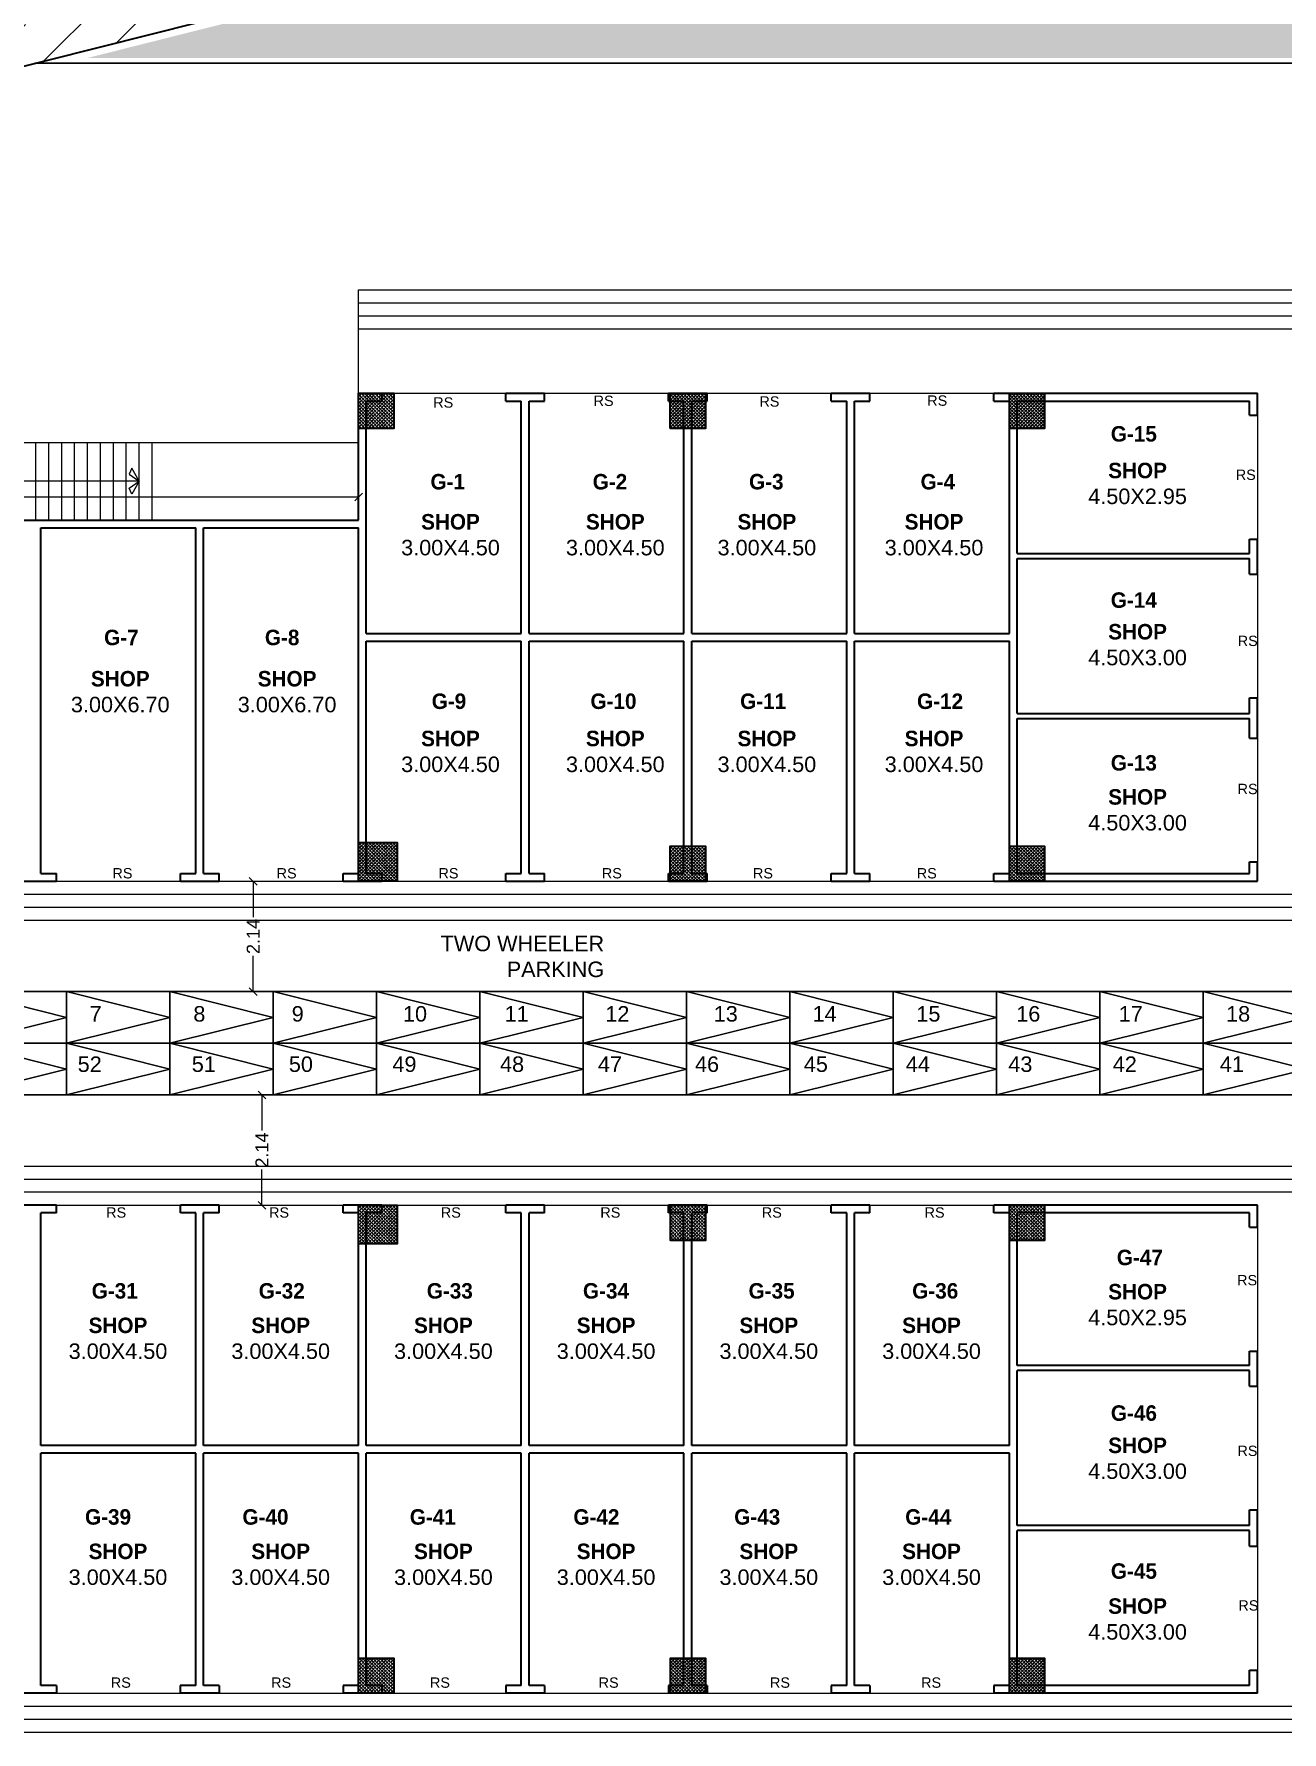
# Model space of a CAD drawing. Header units: feet. Extents: x 1354 to 2117, y 994 to 1430.
# Drawn here: x 1548.82 to 1572.98, y 1353.66 to 1386.54 of the extents above; entities that cross this region are included whole.
import ezdxf

# ---------------------------------------------------------------- set-up
doc = ezdxf.new("R2010")
doc.units = ezdxf.units.FT
for name, color, linetype in [('AHATCH', 8, 'Continuous'), ('Layer2', 240, 'Continuous'), ('TEXT 1 RDH', 3, 'Continuous')]:
    doc.layers.add(name, color=color, linetype=linetype)
for name, color, linetype, lineweight in [('bike', 251, 'Continuous', 15), ('COLUMN (DCPL)', 10, 'Continuous', 30), ('COLUMN HATCH (DCPL)', 42, 'Continuous', 5), ('DIAMENTION', 6, 'Continuous', 13), ('H', 253, 'Continuous', 5), ('stair', 22, 'Continuous', 9), ('tex', 7, 'Continuous', 15), ('wall', 7, 'Continuous', 30), ('WI', 252, 'Continuous', 9), ('WIN', 230, 'Continuous', 9)]:
    doc.layers.add(name, color=color, linetype=linetype, lineweight=lineweight)
doc.styles.add('Arial Narrow', font='arial.ttf')
doc.styles.get("Standard").update_dxf_attribs({"font": 'arial.ttf'})
doc.dimstyles.new('SITE', dxfattribs={"dimtxt": 0.25, "dimasz": 0.15, "dimexe": 0.07, "dimexo": 0.07, "dimgap": 0.05, "dimtad": 0, "dimzin": 0, "dimdsep": 46, "dimtxsty": 'Arial Narrow', "dimblk": 'OBLIQUE', "dimcen": 0.09, "dimclrd": 4, "dimclre": 3, "dimclrt": 6, "dimadec": 0, "dimazin": 0, "dimtfac": 1, "dimtofl": 0, "dimtmove": 2, "dimatfit": 3, "dimfxl": 0.07, "dimfxlon": 1, "dimtolj": 1, "dimtzin": 0, "dimlwd": -1, "dimlwe": -1, "dimarcsym": 0})

# ---------------------------------------------------------------- blocks, each defined once
blk = doc.blocks.new('A$C15D5792A')
at = {"layer": 'AHATCH'}
for points in [[(0.084, -1.528), (1.084, -1.528), (1.084, 0.472), (0.084, 0.472), (0.084, -1.528)], [(0.084, -1.528), (0.584, 0.472), (1.084, -1.528)]]:
    blk.add_lwpolyline(points, dxfattribs=at)
blk = doc.blocks.new('_Oblique')
at = {"layer": 'Layer2', "color": 0, "lineweight": -2}
blk.add_line((-0.5, -0.5), (0.5, 0.5), dxfattribs=at)
blk = doc.blocks.new('*D28')
at = {"layer": 'DEFPOINTS', "color": 0}
for p in [(1552.996, 1370.135), (1553.065, 1370.135), (1552.996, 1367.999)]:
    blk.add_point(p, dxfattribs=at)
at = {"layer": 'DIAMENTION', "color": 3}
for p, q in [((1553.065, 1370.135), (1553.135, 1370.135)), ((1553.065, 1367.999), (1553.135, 1367.999))]:
    blk.add_line(p, q, dxfattribs=at)
at = {"layer": 'DIAMENTION', "color": 4}
for p, q in [((1553.065, 1370.135), (1553.065, 1369.443)), ((1553.065, 1367.999), (1553.065, 1368.69))]:
    blk.add_line(p, q, dxfattribs=at)
at = {"layer": 'DIAMENTION', "color": 4, "xscale": 0.15, "yscale": 0.15, "zscale": 0.15}
for p, rotation in [((1553.065, 1370.135), 90), ((1553.065, 1367.999), 270)]:
    blk.add_blockref('_Oblique', p, dxfattribs=dict(at, rotation=rotation))
at = {"layer": 'DIAMENTION', "color": 6, "insert": (1553.065, 1369.067), "char_height": 0.25, "attachment_point": 5, "rotation": 90, "style": 'Arial Narrow'}
blk.add_mtext('\\A1;2.14', dxfattribs=at)
blk = doc.blocks.new('*D29')
at = {"layer": 'DEFPOINTS', "color": 0}
for p in [(1553.122, 1365.999), (1553.234, 1365.999), (1553.122, 1363.863)]:
    blk.add_point(p, dxfattribs=at)
at = {"layer": 'DIAMENTION', "color": 3}
for p, q in [((1553.192, 1365.999), (1553.304, 1365.999)), ((1553.192, 1363.863), (1553.304, 1363.863))]:
    blk.add_line(p, q, dxfattribs=at)
at = {"layer": 'DIAMENTION', "color": 4}
for p, q in [((1553.234, 1365.999), (1553.234, 1365.307)), ((1553.234, 1363.863), (1553.234, 1364.555))]:
    blk.add_line(p, q, dxfattribs=at)
at = {"layer": 'DIAMENTION', "color": 4, "xscale": 0.15, "yscale": 0.15, "zscale": 0.15}
for p, rotation in [((1553.234, 1365.999), 90), ((1553.234, 1363.863), 270)]:
    blk.add_blockref('_Oblique', p, dxfattribs=dict(at, rotation=rotation))
at = {"layer": 'DIAMENTION', "color": 6, "insert": (1553.234, 1364.931), "char_height": 0.25, "attachment_point": 5, "rotation": 90, "style": 'Arial Narrow'}
blk.add_mtext('\\A1;2.14', dxfattribs=at)
blk = doc.blocks.new('*D10')
at = {"layer": 'DEFPOINTS', "color": 0}
for p in [(1555.106, 1377.575), (1537.706, 1377.13), (1555.106, 1377.13)]:
    blk.add_point(p, dxfattribs=at)
at = {"layer": 'DIAMENTION', "color": 3}
for p, q in [((1537.706, 1377.395), (1537.706, 1377.645)), ((1555.106, 1377.395), (1555.106, 1377.645))]:
    blk.add_line(p, q, dxfattribs=at)
at = {"layer": 'DIAMENTION', "color": 4}
for p, q in [((1537.706, 1377.575), (1545.946, 1377.575)), ((1555.106, 1377.575), (1546.865, 1377.575))]:
    blk.add_line(p, q, dxfattribs=at)
at = {"layer": 'DIAMENTION', "color": 4, "xscale": 0.15, "yscale": 0.15, "zscale": 0.15, "rotation": 180}
blk.add_blockref('_Oblique', (1537.706, 1377.575), dxfattribs=at)
at = {"layer": 'DIAMENTION', "color": 4, "xscale": 0.15, "yscale": 0.15, "zscale": 0.15}
blk.add_blockref('_Oblique', (1555.106, 1377.575), dxfattribs=at)
at = {"layer": 'DIAMENTION', "color": 6, "insert": (1546.406, 1377.575), "char_height": 0.25, "attachment_point": 5, "style": 'Arial Narrow'}
blk.add_mtext('\\A1;17.40', dxfattribs=at)

msp = doc.modelspace()

# ---------------------------------------------------------------- hatches: boundary and pattern name
at = {"layer": 'COLUMN HATCH (DCPL)'}
h = msp.add_hatch(dxfattribs=at)
h.set_pattern_fill('SACNCR', color=256, scale=0.5, angle=450, style=0)
h.set_pattern_definition([(135, (7669.21744, 1047.50438), (-0.03314563037, -0.03314563037), []), (135, (7669.21744, 1047.537524), (-0.03314563037, -0.03314563037), [0, -0.046875])])
h.paths.add_polyline_path([(1555.1056, 1378.9047), (1555.1056, 1379.5847), (1555.7856, 1379.5847), (1555.7856, 1378.9047)], flags=0)
h = msp.add_hatch(dxfattribs=at)
h.set_pattern_fill('SACNCR', color=256, scale=0.5, angle=450, style=0)
h.set_pattern_definition([(135, (7668.95244, 1047.504383), (-0.03314563037, -0.03314563037), []), (135, (7668.95244, 1047.53753), (-0.03314563037, -0.03314563037), [0, -0.046875])])
h.paths.add_polyline_path([(1561.1406, 1378.9047), (1561.1406, 1379.5847), (1561.8206, 1379.5847), (1561.8206, 1378.9047)], flags=0)
h = msp.add_hatch(dxfattribs=at)
h.set_pattern_fill('SACNCR', color=256, scale=0.5, angle=450, style=0)
h.set_pattern_definition([(135, (7669.21744, 1047.504383), (-0.03314563037, -0.03314563037), []), (135, (7669.21744, 1047.53753), (-0.03314563037, -0.03314563037), [0, -0.046875])])
h.paths.add_polyline_path([(1567.7056, 1378.9047), (1567.7056, 1379.5847), (1568.3856, 1379.5847), (1568.3856, 1378.9047)], flags=0)
h = msp.add_hatch(dxfattribs=at)
h.set_pattern_fill('SACNCR', color=256, scale=0.5, angle=450, style=0)
h.set_pattern_definition([(135, (7669.25244, 1048.069383), (-0.03314563037, -0.03314563037), []), (135, (7669.25244, 1048.10253), (-0.03314563037, -0.03314563037), [0, -0.046875])])
h.paths.add_polyline_path([(1555.1056, 1370.1347), (1555.1056, 1370.8847), (1555.8556, 1370.8847), (1555.8556, 1370.1347)], flags=0)
h = msp.add_hatch(dxfattribs=at)
h.set_pattern_fill('SACNCR', color=256, scale=0.5, angle=450, style=0)
h.set_pattern_definition([(135, (7668.95244, 1048.034383), (-0.03314563037, -0.03314563037), []), (135, (7668.95244, 1048.06753), (-0.03314563037, -0.03314563037), [0, -0.046875])])
h.paths.add_polyline_path([(1561.1406, 1370.1347), (1561.1406, 1370.8147), (1561.8206, 1370.8147), (1561.8206, 1370.1347)], flags=0)
h = msp.add_hatch(dxfattribs=at)
h.set_pattern_fill('SACNCR', color=256, scale=0.5, angle=450, style=0)
h.set_pattern_definition([(135, (7669.21744, 1048.034383), (-0.03314563037, -0.03314563037), []), (135, (7669.21744, 1048.06753), (-0.03314563037, -0.03314563037), [0, -0.046875])])
h.paths.add_polyline_path([(1567.7056, 1370.1347), (1567.7056, 1370.8147), (1568.3856, 1370.8147), (1568.3856, 1370.1347)], flags=0)
h = msp.add_hatch(dxfattribs=at)
h.set_pattern_fill('SACNCR', color=256, scale=0.5, angle=450, style=0)
h.set_pattern_definition([(135, (7669.25244, 1047.469374), (-0.03314563037, -0.03314563037), []), (135, (7669.25244, 1047.50252), (-0.03314563037, -0.03314563037), [0, -0.046875])])
h.paths.add_polyline_path([(1555.1056, 1363.113), (1555.1056, 1363.863), (1555.8556, 1363.863), (1555.8556, 1363.113)], flags=0)
h = msp.add_hatch(dxfattribs=at)
h.set_pattern_fill('SACNCR', color=256, scale=0.5, angle=450, style=0)
h.set_pattern_definition([(135, (7668.95314, 1047.504374), (-0.03314563037, -0.03314563037), []), (135, (7668.95314, 1047.53752), (-0.03314563037, -0.03314563037), [0, -0.046875])])
h.paths.add_polyline_path([(1561.1413, 1363.183), (1561.1413, 1363.863), (1561.8213, 1363.863), (1561.8213, 1363.183)], flags=0)
h = msp.add_hatch(dxfattribs=at)
h.set_pattern_fill('SACNCR', color=256, scale=0.5, angle=450, style=0)
h.set_pattern_definition([(135, (7669.21744, 1047.504374), (-0.03314563037, -0.03314563037), []), (135, (7669.21744, 1047.53752), (-0.03314563037, -0.03314563037), [0, -0.046875])])
h.paths.add_polyline_path([(1567.7056, 1363.183), (1567.7056, 1363.863), (1568.3856, 1363.863), (1568.3856, 1363.183)], flags=0)
h = msp.add_hatch(dxfattribs=at)
h.set_pattern_fill('SACNCR', color=256, scale=0.5, angle=450, style=0)
h.set_pattern_definition([(135, (7669.21744, 1048.034374), (-0.03314563037, -0.03314563037), []), (135, (7669.21744, 1048.06752), (-0.03314563037, -0.03314563037), [0, -0.046875])])
h.paths.add_polyline_path([(1555.1056, 1354.413), (1555.1056, 1355.093), (1555.7856, 1355.093), (1555.7856, 1354.413)], flags=0)
h = msp.add_hatch(dxfattribs=at)
h.set_pattern_fill('SACNCR', color=256, scale=0.5, angle=450, style=0)
h.set_pattern_definition([(135, (7668.95314, 1048.034374), (-0.03314563037, -0.03314563037), []), (135, (7668.95314, 1048.06752), (-0.03314563037, -0.03314563037), [0, -0.046875])])
h.paths.add_polyline_path([(1561.1413, 1354.413), (1561.1413, 1355.093), (1561.8213, 1355.093), (1561.8213, 1354.413)], flags=0)
h = msp.add_hatch(dxfattribs=at)
h.set_pattern_fill('SACNCR', color=256, scale=0.5, angle=450, style=0)
h.set_pattern_definition([(135, (7669.21744, 1048.034374), (-0.03314563037, -0.03314563037), []), (135, (7669.21744, 1048.06752), (-0.03314563037, -0.03314563037), [0, -0.046875])])
h.paths.add_polyline_path([(1567.7056, 1354.413), (1567.7056, 1355.093), (1568.3856, 1355.093), (1568.3856, 1354.413)], flags=0)
at = {"layer": 'H', "lineweight": 9}
h = msp.add_hatch(dxfattribs=at)
h.set_pattern_fill('ANSI31', color=256, scale=6)
h.set_pattern_definition([(45, (1288.4017, 13616.8037), (-0.530330086, 0.530330086), [])])
h.paths.add_polyline_path([(1566.8645, 1396.7725), (1538.2639, 1388.9012), (1537.9622, 1383.4213), (1546.0199, 1385.2656), (1567.9656, 1390.7887), (1590.2651, 1396.4304), (1607.8917, 1400.9269), (1606.6819, 1407.9011)])
h.paths.add_polyline_path([(1528.0747, 1386.097), (1527.8633, 1381.1098), (1537.9622, 1383.4213), (1538.2639, 1388.9012)])
h.paths.add_polyline_path([(1511.0985, 1381.4249), (1510.7627, 1377.1958), (1527.8633, 1381.1098), (1528.0747, 1386.097)])
h.paths.add_polyline_path([(1568.3654, 1392.8608), (1568.9361, 1393.5843), (1566.5634, 1391.4816)], flags=16)
h.paths.add_polyline_path([(1542.5303, 1385.094), (1562.7935, 1390.4852), (1561.4961, 1394.92), (1541.2329, 1388.9919)], flags=16)
at = {"layer": 'TEXT 1 RDH'}
h = msp.add_hatch(dxfattribs=at)
h.set_pattern_fill('GRASS', color=256, scale=0.5)
h.set_pattern_definition([(90, (-5750.31977, 18685.98324), (-0.3535533905, 0.3535533905), [0.09375, -0.613356781]), (45, (-5750.31977, 18685.98324), (-0.35355339, 0.35355339), [0.09375, -0.40625]), (135, (-5750.31977, 18685.98324), (-0.35355339, -0.35355339), [0.09375, -0.40625])])
h.paths.add_polyline_path([(1610.3158, 1386.0747), (1607.7716, 1400.7414), (1590.3021, 1396.285), (1568.0023, 1390.6433), (1549.8494, 1386.0747)])
h.paths.add_polyline_path([(1595.0979, 1390.6247), (1595.0979, 1387.4747), (1594.9479, 1387.4747), (1593.7479, 1387.4747), (1593.4479, 1387.4747), (1592.2479, 1387.4747), (1592.0979, 1387.4747), (1592.0979, 1390.6247)], flags=16)
h.paths.add_polyline_path([(1594.9479, 1390.4747), (1594.9479, 1387.7747), (1593.7479, 1387.7747), (1593.7479, 1387.4747), (1593.4479, 1387.4747), (1593.4479, 1387.7747), (1592.2479, 1387.7747), (1592.2479, 1390.4747)], flags=0)
h.paths.add_polyline_path([(1594.3479, 1387.7747), (1594.4716, 1388.0294), (1594.3479, 1388.0019)], flags=0)
h.paths.add_polyline_path([(1593.1881, 1386.6583), (1593.1881, 1387.329), (1592.5405, 1387.329), (1592.5405, 1386.6583)], flags=24)
h.paths.add_polyline_path([(1591.1769, 1390.9492), (1596.661, 1390.9492), (1596.661, 1393.4722), (1591.1769, 1393.4722)], flags=24)

# ---------------------------------------------------------------- linework, layer by layer
at = {"color": 7, "lineweight": 30}
msp.add_line((1546.0199, 1385.2656), (1567.9656, 1390.7887), dxfattribs=at)
at = {"layer": 'COLUMN (DCPL)'}
for points in [[(1555.1056, 1378.9047), (1555.1056, 1379.5847), (1555.7856, 1379.5847), (1555.7856, 1378.9047)], [(1561.1406, 1378.9047), (1561.1406, 1379.5847), (1561.8206, 1379.5847), (1561.8206, 1378.9047)], [(1567.7056, 1378.9047), (1567.7056, 1379.5847), (1568.3856, 1379.5847), (1568.3856, 1378.9047)], [(1555.1056, 1370.1347), (1555.1056, 1370.8847), (1555.8556, 1370.8847), (1555.8556, 1370.1347)], [(1561.1406, 1370.1347), (1561.1406, 1370.8147), (1561.8206, 1370.8147), (1561.8206, 1370.1347)], [(1567.7056, 1370.1347), (1567.7056, 1370.8147), (1568.3856, 1370.8147), (1568.3856, 1370.1347)], [(1555.1056, 1363.113), (1555.1056, 1363.863), (1555.8556, 1363.863), (1555.8556, 1363.113)], [(1561.1413, 1363.183), (1561.1413, 1363.863), (1561.8213, 1363.863), (1561.8213, 1363.183)], [(1567.7056, 1363.183), (1567.7056, 1363.863), (1568.3856, 1363.863), (1568.3856, 1363.183)], [(1555.1056, 1354.413), (1555.1056, 1355.093), (1555.7856, 1355.093), (1555.7856, 1354.413)], [(1561.1413, 1354.413), (1561.1413, 1355.093), (1561.8213, 1355.093), (1561.8213, 1354.413)], [(1567.7056, 1354.413), (1567.7056, 1355.093), (1568.3856, 1355.093), (1568.3856, 1354.413)]]:
    msp.add_lwpolyline(points, close=True, dxfattribs=at)
at = {"layer": 'DIAMENTION', "color": 3, "lineweight": 25, "true_color": 0x1fff1f}
msp.add_line((1548.8375, 1385.9747), (1610.4854, 1385.9747), dxfattribs=at)
at = {"layer": 'stair'}
for p, q in [((1547.3586, 1378.6304), (1555.1056, 1378.6304)), ((1548.8586, 1377.1304), (1548.8586, 1378.6304)), ((1549.1086, 1377.1304), (1549.1086, 1378.6304)), ((1549.3586, 1377.1304), (1549.3586, 1378.6304)), ((1549.6086, 1377.1304), (1549.6086, 1378.6304)), ((1549.8586, 1377.1304), (1549.8586, 1378.6304)), ((1550.1086, 1377.1304), (1550.1086, 1378.6304)), ((1550.3586, 1377.1304), (1550.3586, 1378.6304)), ((1550.6086, 1377.1304), (1550.6086, 1378.6304)), ((1550.8586, 1377.1304), (1550.8586, 1378.6304)), ((1551.1086, 1377.1304), (1551.1086, 1378.6304)), ((1550.8586, 1377.8804), (1547.3586, 1377.8804))]:
    msp.add_line(p, q, dxfattribs=at)
for points in [[(1550.8586, 1377.8804), (1550.716, 1378.1324), (1550.6624, 1378.0157), (1550.8586, 1377.8804)], [(1550.8586, 1377.8804), (1550.716, 1377.6285), (1550.6624, 1377.7451), (1550.8586, 1377.8804)]]:
    msp.add_lwpolyline(points, dxfattribs=at)
at = {"layer": 'wall'}
for p, q in [((1555.1056, 1377.1304), (1555.1056, 1379.5847)), ((1555.1056, 1379.5847), (1555.5556, 1379.5847)), ((1555.2556, 1374.9347), (1555.2556, 1379.4347)), ((1555.2556, 1379.4347), (1555.5556, 1379.4347)), ((1555.5556, 1379.4347), (1555.5556, 1379.5847)), ((1557.9556, 1379.5847), (1558.7056, 1379.5847)), ((1557.9556, 1379.4347), (1557.9556, 1379.5847)), ((1557.9556, 1379.4347), (1558.2556, 1379.4347)), ((1558.2556, 1374.9347), (1558.2556, 1379.4347)), ((1558.4056, 1374.9347), (1558.4056, 1379.4347)), ((1558.4056, 1379.4347), (1558.7056, 1379.4347)), ((1558.7056, 1379.4347), (1558.7056, 1379.5847)), ((1561.1056, 1379.5847), (1561.8556, 1379.5847)), ((1561.1056, 1379.4347), (1561.1056, 1379.5847)), ((1561.1056, 1379.4347), (1561.4056, 1379.4347)), ((1561.4056, 1374.9347), (1561.4056, 1379.4347)), ((1561.5556, 1374.9347), (1561.5556, 1379.4347)), ((1561.5556, 1379.4347), (1561.8556, 1379.4347)), ((1561.8556, 1379.4347), (1561.8556, 1379.5847)), ((1564.2556, 1379.5847), (1565.0056, 1379.5847)), ((1564.2556, 1379.4347), (1564.2556, 1379.5847)), ((1564.2556, 1379.4347), (1564.5556, 1379.4347)), ((1564.5556, 1374.9347), (1564.5556, 1379.4347)), ((1564.7056, 1379.4347), (1565.0056, 1379.4347)), ((1564.7056, 1374.9347), (1564.7056, 1379.4347)), ((1565.0056, 1379.4347), (1565.0056, 1379.5847)), ((1567.4056, 1379.5847), (1572.5056, 1379.5847)), ((1567.4056, 1379.4347), (1567.4056, 1379.5847)), ((1567.4056, 1379.4347), (1567.7056, 1379.4347)), ((1567.7056, 1374.9347), (1567.7056, 1379.4347)), ((1567.8556, 1379.4347), (1572.3556, 1379.4347)), ((1567.8556, 1376.4847), (1567.8556, 1379.4347)), ((1572.3556, 1379.1597), (1572.3556, 1379.4347)), ((1572.5056, 1379.1597), (1572.5056, 1379.5847)), ((1572.3556, 1379.1597), (1572.5056, 1379.1597)), ((1537.7056, 1377.1304), (1555.1056, 1377.1304)), ((1548.9556, 1376.9804), (1551.9556, 1376.9804)), ((1548.9556, 1370.2847), (1548.9556, 1376.9804)), ((1551.9556, 1370.2847), (1551.9556, 1376.9804)), ((1552.1056, 1370.2847), (1552.1056, 1376.9804)), ((1552.1056, 1376.9804), (1555.1056, 1376.9804)), ((1555.1056, 1370.2847), (1555.1056, 1376.9804)), ((1572.3556, 1376.4847), (1572.3556, 1376.7597)), ((1572.3556, 1376.7597), (1572.5056, 1376.7597)), ((1572.5056, 1376.0847), (1572.5056, 1376.7597)), ((1567.8556, 1376.4847), (1572.3556, 1376.4847)), ((1567.8556, 1376.3847), (1572.3556, 1376.3847)), ((1567.8556, 1373.3847), (1567.8556, 1376.3847)), ((1572.3556, 1376.0847), (1572.3556, 1376.3847)), ((1572.3556, 1376.0847), (1572.5056, 1376.0847)), ((1555.2556, 1374.9347), (1558.2556, 1374.9347)), ((1555.2556, 1370.2847), (1555.2556, 1374.7847)), ((1555.2556, 1374.7847), (1558.2556, 1374.7847)), ((1558.2556, 1370.2847), (1558.2556, 1374.7847)), ((1558.4056, 1374.9347), (1561.4056, 1374.9347)), ((1558.4056, 1370.2847), (1558.4056, 1374.7847)), ((1558.4056, 1374.7847), (1561.4056, 1374.7847)), ((1561.4056, 1370.2847), (1561.4056, 1374.7847)), ((1561.5556, 1374.9347), (1564.5556, 1374.9347)), ((1561.5556, 1370.2847), (1561.5556, 1374.7847)), ((1561.5556, 1374.7847), (1564.5556, 1374.7847)), ((1564.5556, 1370.2847), (1564.5556, 1374.7847)), ((1564.7056, 1374.9347), (1567.7056, 1374.9347)), ((1564.7056, 1374.7847), (1567.7056, 1374.7847)), ((1564.7056, 1370.2847), (1564.7056, 1374.7847)), ((1567.7056, 1370.2847), (1567.7056, 1374.7847)), ((1572.3556, 1373.3847), (1572.3556, 1373.6847)), ((1572.3556, 1373.6847), (1572.5056, 1373.6847)), ((1572.5056, 1372.9097), (1572.5056, 1373.6847)), ((1567.8556, 1373.3847), (1572.3556, 1373.3847)), ((1567.8556, 1373.2847), (1572.3556, 1373.2847)), ((1567.8556, 1370.2847), (1567.8556, 1373.2847)), ((1572.3556, 1372.9097), (1572.3556, 1373.2847)), ((1572.3556, 1372.9097), (1572.5056, 1372.9097)), ((1572.3556, 1370.2847), (1572.3556, 1370.5097)), ((1572.3556, 1370.5097), (1572.5056, 1370.5097)), ((1572.5056, 1370.1347), (1572.5056, 1370.5097)), ((1548.5056, 1370.1347), (1549.2556, 1370.1347)), ((1548.9556, 1370.2847), (1549.2556, 1370.2847)), ((1549.2556, 1370.1347), (1549.2556, 1370.2847)), ((1551.6556, 1370.2847), (1551.9556, 1370.2847)), ((1551.6556, 1370.1347), (1551.6556, 1370.2847)), ((1551.6556, 1370.1347), (1552.4056, 1370.1347)), ((1552.1056, 1370.2847), (1552.4056, 1370.2847)), ((1552.4056, 1370.1347), (1552.4056, 1370.2847)), ((1554.8056, 1370.2847), (1555.1056, 1370.2847)), ((1554.8056, 1370.1347), (1554.8056, 1370.2847)), ((1554.8056, 1370.1347), (1555.5556, 1370.1347)), ((1555.2556, 1370.2847), (1555.5556, 1370.2847)), ((1555.5556, 1370.1347), (1555.5556, 1370.2847)), ((1557.9556, 1370.2847), (1558.2556, 1370.2847)), ((1557.9556, 1370.1347), (1557.9556, 1370.2847)), ((1557.9556, 1370.1347), (1558.7056, 1370.1347)), ((1558.4056, 1370.2847), (1558.7056, 1370.2847)), ((1558.7056, 1370.1347), (1558.7056, 1370.2847)), ((1561.1056, 1370.2847), (1561.4056, 1370.2847)), ((1561.1056, 1370.1347), (1561.1056, 1370.2847)), ((1561.1056, 1370.1347), (1561.8556, 1370.1347)), ((1561.5556, 1370.2847), (1561.8556, 1370.2847)), ((1561.8556, 1370.1347), (1561.8556, 1370.2847)), ((1564.2556, 1370.2847), (1564.5556, 1370.2847)), ((1564.2556, 1370.1347), (1564.2556, 1370.2847)), ((1564.2556, 1370.1347), (1565.0056, 1370.1347)), ((1564.7056, 1370.2847), (1565.0056, 1370.2847)), ((1565.0056, 1370.1347), (1565.0056, 1370.2847)), ((1567.4056, 1370.2847), (1567.7056, 1370.2847)), ((1567.4056, 1370.1347), (1567.4056, 1370.2847)), ((1567.4056, 1370.1347), (1572.5056, 1370.1347)), ((1567.8556, 1370.2847), (1572.3556, 1370.2847)), ((1549.2563, 1363.863), (1548.5063, 1363.863)), ((1549.2563, 1363.713), (1549.2563, 1363.863)), ((1552.4063, 1363.863), (1551.6563, 1363.863)), ((1551.6563, 1363.713), (1551.6563, 1363.863)), ((1552.4063, 1363.713), (1552.4063, 1363.863)), ((1555.5563, 1363.863), (1554.8063, 1363.863)), ((1554.8063, 1363.713), (1554.8063, 1363.863)), ((1555.5563, 1363.713), (1555.5563, 1363.863)), ((1558.7063, 1363.863), (1557.9563, 1363.863)), ((1557.9563, 1363.713), (1557.9563, 1363.863)), ((1558.7063, 1363.713), (1558.7063, 1363.863)), ((1561.8563, 1363.863), (1561.1063, 1363.863)), ((1561.1063, 1363.713), (1561.1063, 1363.863)), ((1561.8563, 1363.713), (1561.8563, 1363.863)), ((1565.0063, 1363.863), (1564.2563, 1363.863)), ((1564.2563, 1363.713), (1564.2563, 1363.863)), ((1565.0063, 1363.713), (1565.0063, 1363.863)), ((1572.5056, 1363.863), (1567.4063, 1363.863)), ((1567.4063, 1363.713), (1567.4063, 1363.863)), ((1572.5056, 1363.438), (1572.5056, 1363.863)), ((1549.2563, 1363.713), (1548.9556, 1363.713)), ((1548.9556, 1359.213), (1548.9556, 1363.713)), ((1551.9556, 1363.713), (1551.6563, 1363.713)), ((1551.9556, 1359.213), (1551.9556, 1363.713)), ((1552.1056, 1359.213), (1552.1056, 1363.713)), ((1552.4063, 1363.713), (1552.1056, 1363.713)), ((1555.1056, 1363.713), (1554.8063, 1363.713)), ((1555.1056, 1359.213), (1555.1056, 1363.713)), ((1555.2556, 1359.213), (1555.2556, 1363.713)), ((1555.5563, 1363.713), (1555.2556, 1363.713)), ((1558.2556, 1363.713), (1557.9563, 1363.713)), ((1558.2556, 1359.213), (1558.2556, 1363.713)), ((1558.4056, 1359.213), (1558.4056, 1363.713)), ((1558.7063, 1363.713), (1558.4056, 1363.713)), ((1561.4056, 1363.713), (1561.1063, 1363.713)), ((1561.4056, 1359.213), (1561.4056, 1363.713)), ((1561.5556, 1359.213), (1561.5556, 1363.713)), ((1561.8563, 1363.713), (1561.5556, 1363.713)), ((1564.5556, 1363.713), (1564.2563, 1363.713)), ((1564.5556, 1359.213), (1564.5556, 1363.713)), ((1565.0063, 1363.713), (1564.7056, 1363.713)), ((1564.7056, 1359.213), (1564.7056, 1363.713)), ((1567.7056, 1363.713), (1567.4063, 1363.713)), ((1567.7056, 1359.213), (1567.7056, 1363.713)), ((1572.3556, 1363.713), (1567.8556, 1363.713)), ((1567.8556, 1360.763), (1567.8556, 1363.713)), ((1572.3556, 1363.438), (1572.3556, 1363.713)), ((1572.3556, 1363.438), (1572.5056, 1363.438)), ((1572.3556, 1360.763), (1572.3556, 1361.038)), ((1572.3556, 1361.038), (1572.5056, 1361.038)), ((1572.5056, 1360.363), (1572.5056, 1361.038)), ((1572.3556, 1360.763), (1567.8556, 1360.763)), ((1567.8556, 1357.663), (1567.8556, 1360.663)), ((1572.3556, 1360.663), (1567.8556, 1360.663)), ((1572.3556, 1360.363), (1572.3556, 1360.663)), ((1572.3556, 1360.363), (1572.5056, 1360.363)), ((1551.9556, 1359.213), (1548.9556, 1359.213)), ((1555.1056, 1359.213), (1552.1056, 1359.213)), ((1558.2556, 1359.213), (1555.2556, 1359.213)), ((1561.4056, 1359.213), (1558.4056, 1359.213)), ((1564.5556, 1359.213), (1561.5556, 1359.213)), ((1567.7056, 1359.213), (1564.7056, 1359.213)), ((1551.9556, 1359.063), (1548.9556, 1359.063)), ((1548.9556, 1354.563), (1548.9556, 1359.063)), ((1551.9556, 1354.563), (1551.9556, 1359.063)), ((1552.1056, 1354.563), (1552.1056, 1359.063)), ((1555.1056, 1359.063), (1552.1056, 1359.063)), ((1555.1056, 1354.563), (1555.1056, 1359.063)), ((1555.2556, 1354.563), (1555.2556, 1359.063)), ((1558.2556, 1359.063), (1555.2556, 1359.063)), ((1558.2556, 1354.563), (1558.2556, 1359.063)), ((1558.4056, 1354.563), (1558.4056, 1359.063)), ((1561.4056, 1359.063), (1558.4056, 1359.063)), ((1561.4056, 1354.563), (1561.4056, 1359.063)), ((1561.5556, 1354.563), (1561.5556, 1359.063)), ((1564.5556, 1359.063), (1561.5556, 1359.063)), ((1564.5556, 1354.563), (1564.5556, 1359.063)), ((1567.7056, 1359.063), (1564.7056, 1359.063)), ((1564.7056, 1354.563), (1564.7056, 1359.063)), ((1567.7056, 1354.563), (1567.7056, 1359.063)), ((1572.3556, 1357.663), (1572.3556, 1357.963)), ((1572.3556, 1357.963), (1572.5056, 1357.963)), ((1572.5056, 1357.263), (1572.5056, 1357.963)), ((1572.3556, 1357.663), (1567.8556, 1357.663)), ((1572.3556, 1357.563), (1567.8556, 1357.563)), ((1567.8556, 1354.563), (1567.8556, 1357.563)), ((1572.3556, 1357.263), (1572.3556, 1357.563)), ((1572.3556, 1357.263), (1572.5056, 1357.263)), ((1572.3556, 1354.563), (1572.3556, 1354.863)), ((1572.3556, 1354.863), (1572.5056, 1354.863)), ((1572.5056, 1354.413), (1572.5056, 1354.863)), ((1549.2549, 1354.413), (1548.5049, 1354.413)), ((1549.2549, 1354.563), (1548.9556, 1354.563)), ((1549.2549, 1354.563), (1549.2549, 1354.413)), ((1551.9556, 1354.563), (1551.6549, 1354.563)), ((1551.6549, 1354.563), (1551.6549, 1354.413)), ((1552.4049, 1354.413), (1551.6549, 1354.413)), ((1552.4049, 1354.563), (1552.1056, 1354.563)), ((1552.4049, 1354.563), (1552.4049, 1354.413)), ((1555.1056, 1354.563), (1554.8049, 1354.563)), ((1554.8049, 1354.563), (1554.8049, 1354.413)), ((1555.5549, 1354.413), (1554.8049, 1354.413)), ((1555.5549, 1354.563), (1555.2556, 1354.563)), ((1555.5549, 1354.563), (1555.5549, 1354.413)), ((1558.2556, 1354.563), (1557.9549, 1354.563)), ((1557.9549, 1354.563), (1557.9549, 1354.413)), ((1558.7049, 1354.413), (1557.9549, 1354.413)), ((1558.7049, 1354.563), (1558.4056, 1354.563)), ((1558.7049, 1354.563), (1558.7049, 1354.413)), ((1561.4056, 1354.563), (1561.1049, 1354.563)), ((1561.1049, 1354.563), (1561.1049, 1354.413)), ((1561.8549, 1354.413), (1561.1049, 1354.413)), ((1561.8549, 1354.563), (1561.5556, 1354.563)), ((1561.8549, 1354.563), (1561.8549, 1354.413)), ((1564.5556, 1354.563), (1564.2549, 1354.563)), ((1564.2549, 1354.563), (1564.2549, 1354.413)), ((1565.0049, 1354.413), (1564.2549, 1354.413)), ((1565.0049, 1354.563), (1564.7056, 1354.563)), ((1565.0049, 1354.563), (1565.0049, 1354.413)), ((1567.7056, 1354.563), (1567.4049, 1354.563)), ((1567.4049, 1354.563), (1567.4049, 1354.413)), ((1572.5056, 1354.413), (1567.4049, 1354.413)), ((1572.3556, 1354.563), (1567.8556, 1354.563))]:
    msp.add_line(p, q, dxfattribs=at)
at = {"layer": 'WI'}
for p, q in [((1555.1056, 1379.5847), (1555.1056, 1381.5851)), ((1555.1056, 1381.5851), (1598.7042, 1381.5851)), ((1555.1056, 1381.3351), (1598.7042, 1381.3351)), ((1555.1056, 1381.0851), (1598.7042, 1381.0851)), ((1555.1056, 1380.8351), (1598.7042, 1380.8351)), ((1537.4556, 1354.163), (1593.5631, 1354.163)), ((1536.9556, 1353.663), (1593.0631, 1353.663)), ((1537.2056, 1353.913), (1593.3131, 1353.913))]:
    msp.add_line(p, q, dxfattribs=at)
for points in [[(1536.9556, 1377.1304), (1536.9556, 1369.3847), (1595.4542, 1369.3847), (1595.4542, 1364.613), (1536.9556, 1364.613), (1536.9556, 1353.663)], [(1537.2056, 1377.1304), (1537.2056, 1369.6347), (1595.7042, 1369.6347), (1595.7042, 1364.363), (1537.2056, 1364.363), (1537.2056, 1353.913)], [(1537.4556, 1377.1304), (1537.4556, 1369.8847), (1595.9542, 1369.8847), (1595.9542, 1364.113), (1537.4556, 1364.113), (1537.4556, 1354.163)]]:
    msp.add_lwpolyline(points, dxfattribs=at)
at = {"layer": 'WIN'}
for p, q in [((1555.5556, 1379.5847), (1557.9556, 1379.5847)), ((1558.7056, 1379.5847), (1561.1056, 1379.5847)), ((1561.8556, 1379.5847), (1564.2556, 1379.5847)), ((1565.0056, 1379.5847), (1567.4056, 1379.5847)), ((1572.5056, 1379.1597), (1572.5056, 1376.7597)), ((1572.5056, 1376.0847), (1572.5056, 1373.6847)), ((1572.5056, 1372.9097), (1572.5056, 1370.5097)), ((1549.2556, 1370.1347), (1551.6556, 1370.1347)), ((1552.4056, 1370.1347), (1554.8056, 1370.1347)), ((1555.5556, 1370.1347), (1557.9556, 1370.1347)), ((1558.7056, 1370.1347), (1561.1056, 1370.1347)), ((1561.8556, 1370.1347), (1564.2556, 1370.1347)), ((1565.0056, 1370.1347), (1567.4056, 1370.1347)), ((1549.2563, 1363.863), (1551.6563, 1363.863)), ((1552.4063, 1363.863), (1554.8063, 1363.863)), ((1555.5563, 1363.863), (1557.9563, 1363.863)), ((1558.7063, 1363.863), (1561.1063, 1363.863)), ((1561.8549, 1363.863), (1564.2549, 1363.863)), ((1565.0063, 1363.863), (1567.4063, 1363.863)), ((1572.5056, 1363.438), (1572.5056, 1361.038)), ((1572.5056, 1360.363), (1572.5056, 1357.963)), ((1572.5056, 1357.263), (1572.5056, 1354.863)), ((1549.2549, 1354.413), (1551.6549, 1354.413)), ((1552.4049, 1354.413), (1554.8049, 1354.413)), ((1555.5549, 1354.413), (1557.9549, 1354.413)), ((1558.7049, 1354.413), (1561.1049, 1354.413)), ((1561.8549, 1354.413), (1564.2549, 1354.413)), ((1565.0049, 1354.413), (1567.4049, 1354.413))]:
    msp.add_line(p, q, dxfattribs=at)

# ---------------------------------------------------------------- block references
at = {"layer": 'bike', "xscale": -1, "rotation": 270}
for p in [(1548.9823, 1366.9149), (1550.9823, 1366.9149), (1552.9823, 1366.9149), (1554.9823, 1366.9149), (1556.9823, 1366.9149), (1558.9823, 1366.9149), (1560.9823, 1366.9149), (1562.9823, 1366.9149), (1564.9823, 1366.9149), (1566.9823, 1366.9149), (1568.9823, 1366.9149), (1570.9823, 1366.9149), (1572.9823, 1366.9149), (1548.9823, 1365.9149), (1550.9823, 1365.9149), (1552.9823, 1365.9149), (1554.9823, 1365.9149), (1556.9823, 1365.9149), (1558.9823, 1365.9149), (1560.9823, 1365.9149), (1562.9823, 1365.9149), (1564.9823, 1365.9149), (1566.9823, 1365.9149), (1568.9823, 1365.9149), (1570.9823, 1365.9149), (1572.9823, 1365.9149)]:
    msp.add_blockref('A$C15D5792A', p, dxfattribs=at)

# ---------------------------------------------------------------- texts
at = {"layer": 'tex'}
for s, p in [('7', (1549.8996, 1367.4191)), ('8', (1551.9078, 1367.4191)), ('9', (1553.8114, 1367.4191)), ('10', (1555.9653, 1367.4191)), ('11', (1557.9315, 1367.4191)), ('12', (1559.8827, 1367.4191)), ('13', (1561.9813, 1367.4191)), ('14', (1563.8945, 1367.4191)), ('15', (1565.9044, 1367.4191)), ('16', (1567.8379, 1367.4191)), ('17', (1569.8219, 1367.4191)), ('18', (1571.9003, 1367.4191)), ('52', (1549.6682, 1366.4441)), ('51', (1551.8766, 1366.4441)), ('50', (1553.7562, 1366.4441)), ('49', (1555.7608, 1366.4441)), ('48', (1557.8446, 1366.4441)), ('47', (1559.7394, 1366.4441)), ('46', (1561.619, 1366.4441)), ('45', (1563.7253, 1366.4441)), ('44', (1565.7002, 1366.4441)), ('43', (1567.6844, 1366.4441)), ('42', (1569.7069, 1366.4441)), ('41', (1571.7791, 1366.4441))]:
    msp.add_text(s, height=0.3, dxfattribs=at).set_placement(p)
at = {"layer": 'tex', "attachment_point": 9}
for s, insert, char_height, width in [('\\pxqc;RS', (1556.8808, 1379.3035), 0.2, 0.27083), ('\\pxqc;RS', (1559.9849, 1379.3361), 0.2, 0.27083), ('\\pxqc;RS', (1563.1949, 1379.3228), 0.2, 0.27083), ('\\pxqc;RS', (1566.4441, 1379.3401), 0.2, 0.27083), ('\\pxqc;{\\fCentury Gothic|b1|i0|c0|p34;G-15}', (1570.7956, 1378.6445), 0.3, 1.363256), ('\\pxqc;{\\fCentury Gothic|b1|i0|c0|p34;G-1}', (1557.5138, 1377.7183), 0.3, 1.363256), ('\\pxqc;{\\fCentury Gothic|b1|i0|c0|p34;G-2}', (1560.654, 1377.7183), 0.3, 1.363256), ('\\pxqc;{\\fCentury Gothic|b1|i0|c0|p34;G-3}', (1563.6807, 1377.7183), 0.3, 1.363256), ('\\pxqc;{\\fCentury Gothic|b1|i0|c0|p34;G-4}', (1567.0016, 1377.7183), 0.3, 1.363256), ('\\pxqc;{\\fCentury Gothic|b1|i0|c0|p34;SHOP\\P}4.50X2.95', (1570.8684, 1377.435), 0.3, 1.363256), ('\\pxqc;RS', (1572.4173, 1377.9044), 0.2, 0.27083), ('\\pxqc;{\\fCentury Gothic|b1|i0|c0|p34;SHOP\\P}3.00X4.50', (1557.5671, 1376.4423), 0.3, 1.363256), ('\\pxqc;{\\fCentury Gothic|b1|i0|c0|p34;SHOP\\P}3.00X4.50', (1560.7571, 1376.4423), 0.3, 1.363256), ('\\pxqc;{\\fCentury Gothic|b1|i0|c0|p34;SHOP\\P}3.00X4.50', (1563.6923, 1376.4423), 0.3, 1.363256), ('\\pxqc;{\\fCentury Gothic|b1|i0|c0|p34;SHOP\\P}3.00X4.50', (1566.9277, 1376.4423), 0.3, 1.363256), ('\\pxqc;{\\fCentury Gothic|b1|i0|c0|p34;G-14}', (1570.7956, 1375.4264), 0.3, 1.363256), ('\\pxqc;{\\fCentury Gothic|b1|i0|c0|p34;G-7}', (1551.1956, 1374.7023), 0.3, 1.363256), ('\\pxqc;{\\fCentury Gothic|b1|i0|c0|p34;G-8}', (1554.3081, 1374.7023), 0.3, 1.363256), ('\\pxqc;{\\fCentury Gothic|b1|i0|c0|p34;SHOP\\P}4.50X3.00', (1570.8684, 1374.3134), 0.3, 1.363256), ('\\pxqc;RS', (1572.4547, 1374.6878), 0.2, 0.27083), ('\\pxqc;{\\fCentury Gothic|b1|i0|c0|p34;SHOP\\P}3.00X6.70', (1551.1737, 1373.4034), 0.3, 1.363256), ('\\pxqc;{\\fCentury Gothic|b1|i0|c0|p34;SHOP\\P}3.00X6.70', (1554.4037, 1373.4034), 0.3, 1.363256), ('\\pxqc;{\\fCentury Gothic|b1|i0|c0|p34;G-9}', (1557.537, 1373.4676), 0.3, 1.363256), ('\\pxqc;{\\fCentury Gothic|b1|i0|c0|p34;G-10}', (1560.7218, 1373.4676), 0.3, 1.363256), ('\\pxqc;{\\fCentury Gothic|b1|i0|c0|p34;G-11}', (1563.6193, 1373.4676), 0.3, 1.363256), ('\\pxqc;{\\fCentury Gothic|b1|i0|c0|p34;G-12}', (1567.0449, 1373.4676), 0.3, 1.363256), ('\\pxqc;{\\fCentury Gothic|b1|i0|c0|p34;SHOP\\P}3.00X4.50', (1557.5671, 1372.2463), 0.3, 1.363256), ('\\pxqc;{\\fCentury Gothic|b1|i0|c0|p34;SHOP\\P}3.00X4.50', (1560.7571, 1372.2463), 0.3, 1.363256), ('\\pxqc;{\\fCentury Gothic|b1|i0|c0|p34;SHOP\\P}3.00X4.50', (1563.6923, 1372.2463), 0.3, 1.363256), ('\\pxqc;{\\fCentury Gothic|b1|i0|c0|p34;SHOP\\P}3.00X4.50', (1566.9277, 1372.2463), 0.3, 1.363256), ('\\pxqc;{\\fCentury Gothic|b1|i0|c0|p34;G-13}', (1570.7956, 1372.2748), 0.3, 1.363256), ('\\pxqc;{\\fCentury Gothic|b1|i0|c0|p34;SHOP\\P}4.50X3.00', (1570.8684, 1371.115), 0.3, 1.363256), ('\\pxqc;RS', (1572.4522, 1371.8198), 0.2, 0.27083), ('\\pxqc;RS', (1550.6697, 1370.1885), 0.2, 0.27083), ('\\pxqc;RS', (1553.8479, 1370.1885), 0.2, 0.27083), ('\\pxqc;RS', (1556.9817, 1370.1885), 0.2, 0.27083), ('\\pxqc;RS', (1560.1448, 1370.1885), 0.2, 0.27083), ('\\pxqc;RS', (1563.0703, 1370.1885), 0.2, 0.27083), ('\\pxqc;RS', (1566.2405, 1370.1885), 0.2, 0.27083), ('TWO WHEELER PARKING', (1559.86, 1368.2764), 0.3, 4.801681), ('\\pxqc;RS', (1550.5487, 1363.6199), 0.2, 0.27083), ('\\pxqc;RS', (1553.7015, 1363.6199), 0.2, 0.27083), ('\\pxqc;RS', (1557.0272, 1363.6199), 0.2, 0.27083), ('\\pxqc;RS', (1560.1151, 1363.6199), 0.2, 0.27083), ('\\pxqc;RS', (1563.2414, 1363.6199), 0.2, 0.27083), ('\\pxqc;RS', (1566.3924, 1363.6199), 0.2, 0.27083), ('\\pxqc;{\\fCentury Gothic|b1|i0|c0|p34;G-47}', (1570.5561, 1362.6979), 0.3, 0.651068), ('\\pxqc;RS', (1572.4432, 1362.3096), 0.2, 0.27083), ('\\pxqc;{\\fCentury Gothic|b1|i0|c0|p34;G-31}', (1550.7102, 1362.0504), 0.3, 0.651068), ('\\pxqc;{\\fCentury Gothic|b1|i0|c0|p34;G-32}', (1553.9435, 1362.0504), 0.3, 0.651068), ('\\pxqc;{\\fCentury Gothic|b1|i0|c0|p34;G-33}', (1557.1973, 1362.0504), 0.3, 0.651068), ('\\pxqc;{\\fCentury Gothic|b1|i0|c0|p34;G-34}', (1560.2208, 1362.0504), 0.3, 0.651068), ('\\pxqc;{\\fCentury Gothic|b1|i0|c0|p34;G-35}', (1563.4272, 1362.0504), 0.3, 0.651068), ('\\pxqc;{\\fCentury Gothic|b1|i0|c0|p34;G-36}', (1566.5949, 1362.0504), 0.3, 0.651068), ('\\pxqc;{\\fCentury Gothic|b1|i0|c0|p34;SHOP\\P}4.50X2.95', (1570.8684, 1361.5352), 0.3, 1.363256), ('\\pxqc;{\\fCentury Gothic|b1|i0|c0|p34;SHOP\\P}3.00X4.50', (1551.1296, 1360.8829), 0.3, 1.363256), ('\\pxqc;{\\fCentury Gothic|b1|i0|c0|p34;SHOP\\P}3.00X4.50', (1554.2796, 1360.8829), 0.3, 1.363256), ('\\pxqc;{\\fCentury Gothic|b1|i0|c0|p34;SHOP\\P}3.00X4.50', (1557.4296, 1360.8829), 0.3, 1.363256), ('\\pxqc;{\\fCentury Gothic|b1|i0|c0|p34;SHOP\\P}3.00X4.50', (1560.5796, 1360.8829), 0.3, 1.363256), ('\\pxqc;{\\fCentury Gothic|b1|i0|c0|p34;SHOP\\P}3.00X4.50', (1563.7296, 1360.8829), 0.3, 1.363256), ('\\pxqc;{\\fCentury Gothic|b1|i0|c0|p34;SHOP\\P}3.00X4.50', (1566.8796, 1360.8829), 0.3, 1.363256), ('\\pxqc;{\\fCentury Gothic|b1|i0|c0|p34;G-46}', (1570.441, 1359.6851), 0.3, 0.651068), ('\\pxqc;{\\fCentury Gothic|b1|i0|c0|p34;SHOP\\P}4.50X3.00', (1570.8684, 1358.5599), 0.3, 1.363256), ('\\pxqc;RS', (1572.4493, 1359.0056), 0.2, 0.27083), ('\\pxqc;{\\fCentury Gothic|b1|i0|c0|p34;G-39}', (1550.5813, 1357.6735), 0.3, 0.651068), ('\\pxqc;{\\fCentury Gothic|b1|i0|c0|p34;G-40}', (1553.629, 1357.6735), 0.3, 0.651068), ('\\pxqc;{\\fCentury Gothic|b1|i0|c0|p34;G-41}', (1556.8686, 1357.6735), 0.3, 0.651068), ('\\pxqc;{\\fCentury Gothic|b1|i0|c0|p34;G-42}', (1560.0356, 1357.6735), 0.3, 0.651068), ('\\pxqc;{\\fCentury Gothic|b1|i0|c0|p34;G-43}', (1563.1494, 1357.6735), 0.3, 0.651068), ('\\pxqc;{\\fCentury Gothic|b1|i0|c0|p34;G-44}', (1566.4599, 1357.6735), 0.3, 0.651068), ('\\pxqc;{\\fCentury Gothic|b1|i0|c0|p34;SHOP\\P}3.00X4.50', (1551.1296, 1356.5071), 0.3, 1.363256), ('\\pxqc;{\\fCentury Gothic|b1|i0|c0|p34;SHOP\\P}3.00X4.50', (1554.2796, 1356.5071), 0.3, 1.363256), ('\\pxqc;{\\fCentury Gothic|b1|i0|c0|p34;SHOP\\P}3.00X4.50', (1557.4296, 1356.5071), 0.3, 1.363256), ('\\pxqc;{\\fCentury Gothic|b1|i0|c0|p34;SHOP\\P}3.00X4.50', (1560.5796, 1356.5071), 0.3, 1.363256), ('\\pxqc;{\\fCentury Gothic|b1|i0|c0|p34;SHOP\\P}3.00X4.50', (1563.7296, 1356.5071), 0.3, 1.363256), ('\\pxqc;{\\fCentury Gothic|b1|i0|c0|p34;SHOP\\P}3.00X4.50', (1566.8796, 1356.5071), 0.3, 1.363256), ('\\pxqc;{\\fCentury Gothic|b1|i0|c0|p34;G-45}', (1570.441, 1356.6262), 0.3, 0.651068), ('\\pxqc;{\\fCentury Gothic|b1|i0|c0|p34;SHOP\\P}4.50X3.00', (1570.8684, 1355.4476), 0.3, 1.363256), ('\\pxqc;RS', (1572.4666, 1356.0122), 0.2, 0.27083), ('\\pxqc;RS', (1550.6392, 1354.5176), 0.2, 0.27083), ('\\pxqc;RS', (1553.7425, 1354.5176), 0.2, 0.27083), ('\\pxqc;RS', (1556.8166, 1354.5176), 0.2, 0.27083), ('\\pxqc;RS', (1560.0823, 1354.5176), 0.2, 0.27083), ('\\pxqc;RS', (1563.3993, 1354.5176), 0.2, 0.27083), ('\\pxqc;RS', (1566.3252, 1354.5176), 0.2, 0.27083)]:
    msp.add_mtext(s, dxfattribs=dict(at, insert=insert, char_height=char_height, width=width))

# ---------------------------------------------------------------- dimensions: what is measured, and where the dimension line sits
at = {"layer": 'DIAMENTION'}
dim = msp.add_linear_dim(base=(1555.1056, 1377.5755), p1=(1537.7056, 1377.1304), p2=(1555.1056, 1377.1304), dimstyle='SITE', override={"dimfxl": 0.07, "dimfxlon": 1}, dxfattribs=at)
dim.commit()
dim.dimension.update_dxf_attribs({"geometry": '*D10', "text_midpoint": (1546.4056, 1377.5755)})
for base, p1, p2, picture, middle in [((1553.0651, 1370.1347), (1552.9956, 1367.9989), (1552.9956, 1370.1347), '*D28', (1553.0651, 1369.0668)), ((1553.2337, 1365.9989), (1553.1216, 1363.863), (1553.1216, 1365.9989), '*D29', (1553.2337, 1364.9309))]:
    dim = msp.add_linear_dim(base=base, p1=p1, p2=p2, angle=90, dimstyle='SITE', override={"dimfxl": 0.07, "dimfxlon": 1}, dxfattribs=at)
    dim.commit()
    dim.dimension.update_dxf_attribs({"geometry": picture, "text_midpoint": middle})

doc.saveas('drawing.dxf')
